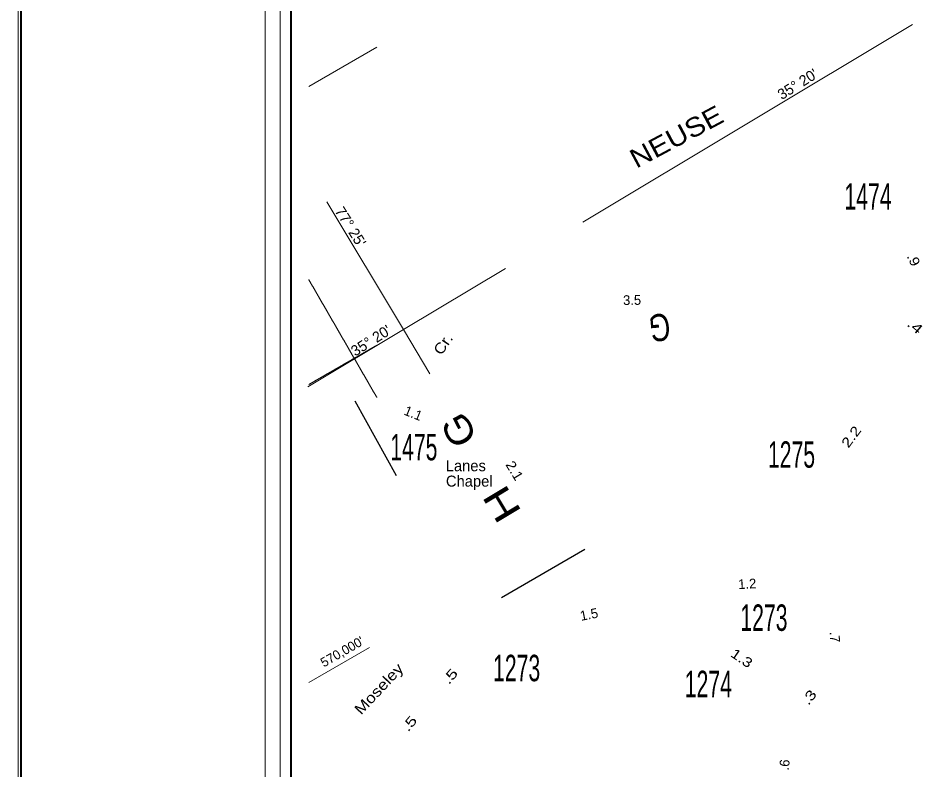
# Model space of a CAD drawing. Extents: x 743562 to 841408, y 123356 to 323356.
# Drawn here: x 743562 to 754288, y 152951 to 161828 of the extents above; entities that cross this region are included whole.
import ezdxf
from ezdxf.enums import TextEntityAlignment as Align

# ---------------------------------------------------------------- set-up
doc = ezdxf.new("R2010")
doc.units = 0
doc.header["$LTSCALE"] = 50
for name, color, linetype, lineweight in [('1', 7, 'Continuous', 25), ('20', 7, 'Continuous', 40), ('23', 7, 'Continuous', 25), ('31', 7, 'Continuous', 25), ('40', 7, 'Continuous', 13), ('56', 7, 'Continuous', 40), ('60', 7, 'Continuous', 13), ('61', 7, 'Continuous', 13)]:
    doc.layers.add(name, color=color, linetype=linetype, lineweight=lineweight)
doc.layers.add('57', color=7, linetype='Continuous')

msp = doc.modelspace()

# ---------------------------------------------------------------- linework, layer by layer
at = {"layer": '1', "lineweight": 13}
msp.add_lwpolyline([(840193.02, 123356.46), (743562.37, 123356.46), (743562.37, 179753.5), (840193.02, 179753.5)], close=True, dxfattribs=at)
at = {"layer": '20'}
for points in [[(743597.38, 179718.5), (840158.02, 179718.5), (840158.02, 123391.46), (743597.38, 123391.46)], [(746785.23, 178609.53), (839232.51, 178609.53), (839232.51, 124483.17), (746785.23, 124483.17)]]:
    msp.add_lwpolyline(points, close=True, dxfattribs=at)
at = {"layer": '20', "lineweight": 13}
msp.add_lwpolyline([(746476.04, 178935), (746476.04, 124173.89), (746654.59, 124352.57), (746654.59, 178740.17), (839363.12, 178740.17), (839363.12, 124352.57), (746654.59, 124352.57), (746476.04, 124173.89), (839541.7, 124173.89), (839541.7, 178935)], close=True, dxfattribs=at)
at = {"layer": '31'}
for p, q in [((747535.79, 157306.9), (748022.52, 156426.5)), ((749267.41, 154986.98), (750250.23, 155558.3))]:
    msp.add_line(p, q, dxfattribs=at)
at = {"layer": '60'}
msp.add_line((750227.92, 159419.42), (754120.2, 161752.41), dxfattribs=at)
for points in [[(748421.24, 157628.91), (748109.43, 158149.63), (747205.2, 159659.65)], [(746980.28, 157474.12), (748109.43, 158149.63), (749312.87, 158870.96)]]:
    msp.add_lwpolyline(points, dxfattribs=at)
at = {"layer": '61'}
for p, q in [((746992.02, 161020.5), (747796.52, 161484.98)), ((746992.02, 153981.45), (747707.46, 154394.51))]:
    msp.add_line(p, q, dxfattribs=at)
for points in [[(747004.52, 158719.53), (747002.52, 158723), (747000.52, 158726.46), (746998.52, 158729.92), (746996.52, 158733.39), (746994.52, 158736.85), (746992.02, 158741.18)], [(747202.52, 158376.59), (747200.52, 158380.05), (747198.52, 158383.51), (747196.52, 158386.98), (747194.52, 158390.44), (747192.52, 158393.91), (747190.52, 158397.37), (747188.52, 158400.83), (747186.52, 158404.3), (747184.52, 158407.76), (747182.52, 158411.23), (747180.52, 158414.69), (747178.52, 158418.16), (747176.52, 158421.62), (747174.52, 158425.08), (747172.52, 158428.55), (747170.52, 158432.01), (747168.52, 158435.48), (747166.52, 158438.94), (747164.52, 158442.4), (747162.52, 158445.87), (747160.52, 158449.33), (747158.52, 158452.8), (747156.52, 158456.26), (747154.52, 158459.72), (747152.52, 158463.19), (747150.52, 158466.65), (747148.52, 158470.12), (747146.52, 158473.58), (747144.52, 158477.04), (747142.52, 158480.51), (747140.52, 158483.97), (747138.52, 158487.44), (747136.52, 158490.9), (747134.52, 158494.37), (747132.52, 158497.83), (747130.52, 158501.29), (747128.52, 158504.76), (747126.52, 158508.22), (747124.52, 158511.69), (747122.52, 158515.15), (747120.52, 158518.61), (747118.52, 158522.08), (747116.52, 158525.54), (747114.52, 158529.01), (747112.52, 158532.47), (747110.52, 158535.93), (747108.52, 158539.4), (747106.52, 158542.86), (747104.52, 158546.33), (747102.52, 158549.79), (747100.52, 158553.26), (747098.52, 158556.72), (747096.52, 158560.18), (747094.52, 158563.65), (747092.52, 158567.11), (747090.52, 158570.58), (747088.52, 158574.04), (747086.52, 158577.5), (747084.52, 158580.97), (747082.52, 158584.43), (747080.52, 158587.9), (747078.52, 158591.36), (747076.52, 158594.82), (747074.52, 158598.29), (747072.52, 158601.75), (747070.52, 158605.22), (747068.52, 158608.68), (747066.52, 158612.14), (747064.52, 158615.61), (747062.52, 158619.07), (747060.52, 158622.54), (747058.52, 158626), (747056.52, 158629.47), (747054.52, 158632.93), (747052.52, 158636.39), (747050.52, 158639.86), (747048.52, 158643.32), (747046.52, 158646.79), (747044.52, 158650.25), (747042.52, 158653.71), (747040.52, 158657.18), (747038.52, 158660.64), (747036.52, 158664.11), (747034.52, 158667.57), (747032.52, 158671.03), (747030.52, 158674.5), (747028.52, 158677.96), (747026.52, 158681.43), (747024.52, 158684.89), (747022.52, 158688.35), (747020.52, 158691.82), (747018.52, 158695.28), (747016.52, 158698.75), (747014.52, 158702.21), (747012.52, 158705.68), (747010.52, 158709.14), (747008.52, 158712.6), (747006.52, 158716.07), (747004.52, 158719.53)], [(747400.52, 158033.64), (747398.52, 158037.1), (747396.52, 158040.57), (747394.52, 158044.03), (747392.52, 158047.5), (747390.52, 158050.96), (747388.52, 158054.42), (747386.52, 158057.89), (747384.52, 158061.35), (747382.52, 158064.82), (747380.52, 158068.28), (747378.52, 158071.74), (747376.52, 158075.21), (747374.52, 158078.67), (747372.52, 158082.14), (747370.52, 158085.6), (747368.52, 158089.07), (747366.52, 158092.53), (747364.52, 158095.99), (747362.52, 158099.46), (747360.52, 158102.92), (747358.52, 158106.39), (747356.52, 158109.85), (747354.52, 158113.31), (747352.52, 158116.78), (747350.52, 158120.24), (747348.52, 158123.71), (747346.52, 158127.17), (747344.52, 158130.63), (747342.52, 158134.1), (747340.52, 158137.56), (747338.52, 158141.03), (747336.52, 158144.49), (747334.52, 158147.96), (747332.52, 158151.42), (747330.52, 158154.88), (747328.52, 158158.35), (747326.52, 158161.81), (747324.52, 158165.28), (747322.52, 158168.74), (747320.52, 158172.2), (747318.52, 158175.67), (747316.52, 158179.13), (747314.52, 158182.6), (747312.52, 158186.06), (747310.52, 158189.52), (747308.52, 158192.99), (747306.52, 158196.45), (747304.52, 158199.92), (747302.52, 158203.38), (747300.52, 158206.85), (747298.52, 158210.31), (747296.52, 158213.77), (747294.52, 158217.24), (747292.52, 158220.7), (747290.52, 158224.17), (747288.52, 158227.63), (747286.52, 158231.09), (747284.52, 158234.56), (747282.52, 158238.02), (747280.52, 158241.49), (747278.52, 158244.95), (747276.52, 158248.41), (747274.52, 158251.88), (747272.52, 158255.34), (747270.52, 158258.81), (747268.52, 158262.27), (747266.52, 158265.73), (747264.52, 158269.2), (747262.52, 158272.66), (747260.52, 158276.13), (747258.52, 158279.59), (747256.52, 158283.06), (747254.52, 158286.52), (747252.52, 158289.98), (747250.52, 158293.45), (747248.52, 158296.91), (747246.52, 158300.38), (747244.52, 158303.84), (747242.52, 158307.3), (747240.52, 158310.77), (747238.52, 158314.23), (747236.52, 158317.7), (747234.52, 158321.16), (747232.52, 158324.62), (747230.52, 158328.09), (747228.52, 158331.55), (747226.52, 158335.02), (747224.52, 158338.48), (747222.52, 158341.95), (747220.52, 158345.41), (747218.52, 158348.87), (747216.52, 158352.34), (747214.52, 158355.8), (747212.52, 158359.27), (747210.52, 158362.73), (747208.52, 158366.19), (747206.52, 158369.66), (747204.52, 158373.12), (747202.52, 158376.59)], [(747598.52, 157690.69), (747596.52, 157694.16), (747594.52, 157697.62), (747592.52, 157701.09), (747590.52, 157704.55), (747588.52, 157708.01), (747586.52, 157711.48), (747584.52, 157714.94), (747582.52, 157718.41), (747580.52, 157721.87), (747578.52, 157725.33), (747576.52, 157728.8), (747574.52, 157732.26), (747572.52, 157735.73), (747570.52, 157739.19), (747568.52, 157742.66), (747566.52, 157746.12), (747564.52, 157749.58), (747562.52, 157753.05), (747560.52, 157756.51), (747558.52, 157759.98), (747556.52, 157763.44), (747554.52, 157766.9), (747552.52, 157770.37), (747550.52, 157773.83), (747548.52, 157777.3), (747546.52, 157780.76), (747544.52, 157784.22), (747542.52, 157787.69), (747540.52, 157791.15), (747538.52, 157794.62), (747536.52, 157798.08), (747534.52, 157801.54), (747532.52, 157805.01), (747530.52, 157808.47), (747528.52, 157811.94), (747526.52, 157815.4), (747524.52, 157818.87), (747522.52, 157822.33), (747520.52, 157825.79), (747518.52, 157829.26), (747516.52, 157832.72), (747514.52, 157836.19), (747512.52, 157839.65), (747510.52, 157843.11), (747508.52, 157846.58), (747506.52, 157850.04), (747504.52, 157853.51), (747502.52, 157856.97), (747500.52, 157860.43), (747498.52, 157863.9), (747496.52, 157867.36), (747494.52, 157870.83), (747492.52, 157874.29), (747490.52, 157877.76), (747488.52, 157881.22), (747486.52, 157884.68), (747484.52, 157888.15), (747482.52, 157891.61), (747480.52, 157895.08), (747478.52, 157898.54), (747476.52, 157902), (747474.52, 157905.47), (747472.52, 157908.93), (747470.52, 157912.4), (747468.52, 157915.86), (747466.52, 157919.32), (747464.52, 157922.79), (747462.52, 157926.25), (747460.52, 157929.72), (747458.52, 157933.18), (747456.52, 157936.65), (747454.52, 157940.11), (747452.52, 157943.57), (747450.52, 157947.04), (747448.52, 157950.5), (747446.52, 157953.97), (747444.52, 157957.43), (747442.52, 157960.89), (747440.52, 157964.36), (747438.52, 157967.82), (747436.52, 157971.29), (747434.52, 157974.75), (747432.52, 157978.21), (747430.52, 157981.68), (747428.52, 157985.14), (747426.52, 157988.61), (747424.52, 157992.07), (747422.52, 157995.53), (747420.52, 157999), (747418.52, 158002.46), (747416.52, 158005.93), (747414.52, 158009.39), (747412.52, 158012.86), (747410.52, 158016.32), (747408.52, 158019.78), (747406.52, 158023.25), (747404.52, 158026.71), (747402.52, 158030.18), (747400.52, 158033.64)], [(747506.44, 157797.97), (747508.17, 157798.97), (747509.91, 157799.97), (747511.64, 157800.97), (747513.37, 157801.97), (747515.1, 157802.97), (747516.83, 157803.97), (747518.57, 157804.97), (747520.3, 157805.97), (747522.03, 157806.97), (747523.76, 157807.97), (747525.49, 157808.97), (747527.23, 157809.97), (747528.96, 157810.97), (747530.69, 157811.97), (747532.42, 157812.97), (747534.15, 157813.97), (747535.89, 157814.97), (747537.62, 157815.97), (747539.35, 157816.97), (747541.08, 157817.97), (747542.81, 157818.97), (747544.55, 157819.97), (747546.28, 157820.97), (747548.01, 157821.97), (747549.74, 157822.97), (747551.47, 157823.97), (747553.21, 157824.97), (747554.94, 157825.97), (747556.67, 157826.97), (747558.4, 157827.97), (747560.13, 157828.97), (747561.87, 157829.97), (747563.6, 157830.97), (747565.33, 157831.97), (747567.06, 157832.97), (747568.79, 157833.97), (747570.53, 157834.97), (747572.26, 157835.97), (747573.99, 157836.97), (747575.72, 157837.97), (747577.46, 157838.97), (747579.19, 157839.97), (747580.92, 157840.97), (747582.65, 157841.97), (747584.38, 157842.97), (747586.12, 157843.97), (747587.85, 157844.97), (747589.58, 157845.97), (747591.31, 157846.97), (747593.04, 157847.97), (747594.78, 157848.97), (747596.51, 157849.97), (747598.24, 157850.97), (747599.97, 157851.97), (747601.7, 157852.97), (747603.44, 157853.97), (747605.17, 157854.97), (747606.9, 157855.97), (747608.63, 157856.97), (747610.36, 157857.97), (747612.1, 157858.97), (747613.83, 157859.97), (747615.56, 157860.97), (747617.29, 157861.97), (747619.02, 157862.97), (747620.76, 157863.97), (747622.49, 157864.97), (747624.22, 157865.97), (747625.95, 157866.97), (747627.68, 157867.97), (747629.42, 157868.97), (747631.15, 157869.97), (747632.88, 157870.97), (747634.61, 157871.97), (747636.34, 157872.97), (747638.08, 157873.97), (747639.81, 157874.97), (747641.54, 157875.97), (747643.27, 157876.97), (747645.01, 157877.97), (747646.74, 157878.97), (747648.47, 157879.97), (747650.2, 157880.97), (747651.93, 157881.97), (747653.67, 157882.97), (747655.4, 157883.97), (747657.13, 157884.97), (747658.86, 157885.97), (747660.59, 157886.97), (747662.33, 157887.97), (747664.06, 157888.97), (747665.79, 157889.97), (747667.52, 157890.97), (747669.25, 157891.97), (747670.99, 157892.97), (747672.72, 157893.97), (747674.45, 157894.97), (747676.18, 157895.97), (747677.91, 157896.97)], [(747677.91, 157896.97), (747679.65, 157897.97), (747681.38, 157898.97), (747683.11, 157899.97), (747684.84, 157900.97), (747686.57, 157901.97), (747688.31, 157902.97), (747690.04, 157903.97), (747691.77, 157904.97), (747693.5, 157905.97), (747695.23, 157906.97), (747696.97, 157907.97), (747698.7, 157908.97), (747700.43, 157909.97), (747702.16, 157910.97), (747703.89, 157911.97), (747705.63, 157912.97), (747707.36, 157913.97), (747709.09, 157914.97), (747710.82, 157915.97), (747712.56, 157916.97), (747714.29, 157917.97), (747716.02, 157918.97), (747717.75, 157919.97), (747719.48, 157920.97), (747721.22, 157921.97), (747722.95, 157922.97), (747724.68, 157923.97), (747726.41, 157924.97), (747728.14, 157925.97), (747729.88, 157926.97), (747731.61, 157927.97), (747733.34, 157928.97), (747735.07, 157929.97), (747736.8, 157930.97), (747738.54, 157931.97), (747740.27, 157932.97), (747742, 157933.97), (747743.73, 157934.97), (747745.46, 157935.97), (747747.2, 157936.97), (747748.93, 157937.97), (747750.66, 157938.97), (747752.39, 157939.97), (747754.12, 157940.97), (747755.86, 157941.97), (747757.59, 157942.97), (747759.32, 157943.97), (747761.05, 157944.97), (747762.78, 157945.97), (747764.52, 157946.97), (747766.25, 157947.97), (747767.98, 157948.97), (747769.71, 157949.97), (747771.44, 157950.97), (747773.18, 157951.97), (747774.91, 157952.97), (747776.64, 157953.97), (747778.37, 157954.97), (747780.1, 157955.97), (747781.84, 157956.97), (747783.57, 157957.97), (747785.3, 157958.97), (747787.03, 157959.97), (747788.77, 157960.97), (747790.5, 157961.97), (747792.23, 157962.97), (747793.96, 157963.97), (747796.52, 157965.45)], [(747334.97, 157698.97), (747336.7, 157699.97), (747338.43, 157700.97), (747340.16, 157701.97), (747341.9, 157702.97), (747343.63, 157703.97), (747345.36, 157704.97), (747347.09, 157705.97), (747348.82, 157706.97), (747350.56, 157707.97), (747352.29, 157708.97), (747354.02, 157709.97), (747355.75, 157710.97), (747357.48, 157711.97), (747359.22, 157712.97), (747360.95, 157713.97), (747362.68, 157714.97), (747364.41, 157715.97), (747366.14, 157716.97), (747367.88, 157717.97), (747369.61, 157718.97), (747371.34, 157719.97), (747373.07, 157720.97), (747374.81, 157721.97), (747376.54, 157722.97), (747378.27, 157723.97), (747380, 157724.97), (747381.73, 157725.97), (747383.47, 157726.97), (747385.2, 157727.97), (747386.93, 157728.97), (747388.66, 157729.97), (747390.39, 157730.97), (747392.13, 157731.97), (747393.86, 157732.97), (747395.59, 157733.97), (747397.32, 157734.97), (747399.05, 157735.97), (747400.79, 157736.97), (747402.52, 157737.97), (747404.25, 157738.97), (747405.98, 157739.97), (747407.71, 157740.97), (747409.45, 157741.97), (747411.18, 157742.97), (747412.91, 157743.97), (747414.64, 157744.97), (747416.37, 157745.97), (747418.11, 157746.97), (747419.84, 157747.97), (747421.57, 157748.97), (747423.3, 157749.97), (747425.03, 157750.97), (747426.77, 157751.97), (747428.5, 157752.97), (747430.23, 157753.97), (747431.96, 157754.97), (747433.69, 157755.97), (747435.43, 157756.97), (747437.16, 157757.97), (747438.89, 157758.97), (747440.62, 157759.97), (747442.35, 157760.97), (747444.09, 157761.97), (747445.82, 157762.97), (747447.55, 157763.97), (747449.28, 157764.97), (747451.02, 157765.97), (747452.75, 157766.97), (747454.48, 157767.97), (747456.21, 157768.97), (747457.94, 157769.97), (747459.68, 157770.97), (747461.41, 157771.97), (747463.14, 157772.97), (747464.87, 157773.97), (747466.6, 157774.97), (747468.34, 157775.97), (747470.07, 157776.97), (747471.8, 157777.97), (747473.53, 157778.97), (747475.26, 157779.97), (747477, 157780.97), (747478.73, 157781.97), (747480.46, 157782.97), (747482.19, 157783.97), (747483.92, 157784.97), (747485.66, 157785.97), (747487.39, 157786.97), (747489.12, 157787.97), (747490.85, 157788.97), (747492.58, 157789.97), (747494.32, 157790.97), (747496.05, 157791.97), (747497.78, 157792.97), (747499.51, 157793.97), (747501.24, 157794.97), (747502.98, 157795.97), (747504.71, 157796.97), (747506.44, 157797.97)], [(747163.49, 157599.97), (747165.23, 157600.97), (747166.96, 157601.97), (747168.69, 157602.97), (747170.42, 157603.97), (747172.16, 157604.97), (747173.89, 157605.97), (747175.62, 157606.97), (747177.35, 157607.97), (747179.08, 157608.97), (747180.82, 157609.97), (747182.55, 157610.97), (747184.28, 157611.97), (747186.01, 157612.97), (747187.74, 157613.97), (747189.48, 157614.97), (747191.21, 157615.97), (747192.94, 157616.97), (747194.67, 157617.97), (747196.4, 157618.97), (747198.14, 157619.97), (747199.87, 157620.97), (747201.6, 157621.97), (747203.33, 157622.97), (747205.06, 157623.97), (747206.8, 157624.97), (747208.53, 157625.97), (747210.26, 157626.97), (747211.99, 157627.97), (747213.72, 157628.97), (747215.46, 157629.97), (747217.19, 157630.97), (747218.92, 157631.97), (747220.65, 157632.97), (747222.38, 157633.97), (747224.12, 157634.97), (747225.85, 157635.97), (747227.58, 157636.97), (747229.31, 157637.97), (747231.04, 157638.97), (747232.78, 157639.97), (747234.51, 157640.97), (747236.24, 157641.97), (747237.97, 157642.97), (747239.71, 157643.97), (747241.44, 157644.97), (747243.17, 157645.97), (747244.9, 157646.97), (747246.63, 157647.97), (747248.37, 157648.97), (747250.1, 157649.97), (747251.83, 157650.97), (747253.56, 157651.97), (747255.29, 157652.97), (747257.03, 157653.97), (747258.76, 157654.97), (747260.49, 157655.97), (747262.22, 157656.97), (747263.95, 157657.97), (747265.69, 157658.97), (747267.42, 157659.97), (747269.15, 157660.97), (747270.88, 157661.97), (747272.61, 157662.97), (747274.35, 157663.97), (747276.08, 157664.97), (747277.81, 157665.97), (747279.54, 157666.97), (747281.27, 157667.97), (747283.01, 157668.97), (747284.74, 157669.97), (747286.47, 157670.97), (747288.2, 157671.97), (747289.93, 157672.97), (747291.67, 157673.97), (747293.4, 157674.97), (747295.13, 157675.97), (747296.86, 157676.97), (747298.59, 157677.97), (747300.33, 157678.97), (747302.06, 157679.97), (747303.79, 157680.97), (747305.52, 157681.97), (747307.26, 157682.97), (747308.99, 157683.97), (747310.72, 157684.97), (747312.45, 157685.97), (747314.18, 157686.97), (747315.92, 157687.97), (747317.65, 157688.97), (747319.38, 157689.97), (747321.11, 157690.97), (747322.84, 157691.97), (747324.58, 157692.97), (747326.31, 157693.97), (747328.04, 157694.97), (747329.77, 157695.97), (747331.5, 157696.97), (747333.24, 157697.97), (747334.97, 157698.97)], [(747796.52, 157347.75), (747794.52, 157351.21), (747792.52, 157354.68), (747790.52, 157358.14), (747788.52, 157361.6), (747786.52, 157365.07), (747784.52, 157368.53), (747782.52, 157372), (747780.52, 157375.46), (747778.52, 157378.92), (747776.52, 157382.39), (747774.52, 157385.85), (747772.52, 157389.32), (747770.52, 157392.78), (747768.52, 157396.25), (747766.52, 157399.71), (747764.52, 157403.17), (747762.52, 157406.64), (747760.52, 157410.1), (747758.52, 157413.57), (747756.52, 157417.03), (747754.52, 157420.49), (747752.52, 157423.96), (747750.52, 157427.42), (747748.52, 157430.89), (747746.52, 157434.35), (747744.52, 157437.81), (747742.52, 157441.28), (747740.52, 157444.74), (747738.52, 157448.21), (747736.52, 157451.67), (747734.52, 157455.14), (747732.52, 157458.6), (747730.52, 157462.06), (747728.52, 157465.53), (747726.52, 157468.99), (747724.52, 157472.46), (747722.52, 157475.92), (747720.52, 157479.38), (747718.52, 157482.85), (747716.52, 157486.31), (747714.52, 157489.78), (747712.52, 157493.24), (747710.52, 157496.7), (747708.52, 157500.17), (747706.52, 157503.63), (747704.52, 157507.1), (747702.52, 157510.56), (747700.52, 157514.02), (747698.52, 157517.49), (747696.52, 157520.95), (747694.52, 157524.42), (747692.52, 157527.88), (747690.52, 157531.35), (747688.52, 157534.81), (747686.52, 157538.27), (747684.52, 157541.74), (747682.52, 157545.2), (747680.52, 157548.67), (747678.52, 157552.13), (747676.52, 157555.59), (747674.52, 157559.06), (747672.52, 157562.52), (747670.52, 157565.99), (747668.52, 157569.45), (747666.52, 157572.91), (747664.52, 157576.38), (747662.52, 157579.84), (747660.52, 157583.31), (747658.52, 157586.77), (747656.52, 157590.23), (747654.52, 157593.7), (747652.52, 157597.16), (747650.52, 157600.63), (747648.52, 157604.09), (747646.52, 157607.56), (747644.52, 157611.02), (747642.52, 157614.48), (747640.52, 157617.95), (747638.52, 157621.41), (747636.52, 157624.88), (747634.52, 157628.34), (747632.52, 157631.8), (747630.52, 157635.27), (747628.52, 157638.73), (747626.52, 157642.2), (747624.52, 157645.66), (747622.52, 157649.12), (747620.52, 157652.59), (747618.52, 157656.05), (747616.52, 157659.52), (747614.52, 157662.98), (747612.52, 157666.45), (747610.52, 157669.91), (747608.52, 157673.37), (747606.52, 157676.84), (747604.52, 157680.3), (747602.52, 157683.77), (747600.52, 157687.23), (747598.52, 157690.69)], [(746992.02, 157500.97), (746993.75, 157501.97), (746995.49, 157502.97), (746997.22, 157503.97), (746998.95, 157504.97), (747000.68, 157505.97), (747002.41, 157506.97), (747004.15, 157507.97), (747005.88, 157508.97), (747007.61, 157509.97), (747009.34, 157510.97), (747011.07, 157511.97), (747012.81, 157512.97), (747014.54, 157513.97), (747016.27, 157514.97), (747018, 157515.97), (747019.73, 157516.97), (747021.47, 157517.97), (747023.2, 157518.97), (747024.93, 157519.97), (747026.66, 157520.97), (747028.39, 157521.97), (747030.13, 157522.97), (747031.86, 157523.97), (747033.59, 157524.97), (747035.32, 157525.97), (747037.06, 157526.97), (747038.79, 157527.97), (747040.52, 157528.97), (747042.25, 157529.97), (747043.98, 157530.97), (747045.72, 157531.97), (747047.45, 157532.97), (747049.18, 157533.97), (747050.91, 157534.97), (747052.64, 157535.97), (747054.38, 157536.97), (747056.11, 157537.97), (747057.84, 157538.97), (747059.57, 157539.97), (747061.3, 157540.97), (747063.04, 157541.97), (747064.77, 157542.97), (747066.5, 157543.97), (747068.23, 157544.97), (747069.96, 157545.97), (747071.7, 157546.97), (747073.43, 157547.97), (747075.16, 157548.97), (747076.89, 157549.97), (747078.62, 157550.97), (747080.36, 157551.97), (747082.09, 157552.97), (747083.82, 157553.97), (747085.55, 157554.97), (747087.28, 157555.97), (747089.02, 157556.97), (747090.75, 157557.97), (747092.48, 157558.97), (747094.21, 157559.97), (747095.94, 157560.97), (747097.68, 157561.97), (747099.41, 157562.97), (747101.14, 157563.97), (747102.87, 157564.97), (747104.6, 157565.97), (747106.34, 157566.97), (747108.07, 157567.97), (747109.8, 157568.97), (747111.53, 157569.97), (747113.27, 157570.97), (747115, 157571.97), (747116.73, 157572.97), (747118.46, 157573.97), (747120.19, 157574.97), (747121.93, 157575.97), (747123.66, 157576.97), (747125.39, 157577.97), (747127.12, 157578.97), (747128.85, 157579.97), (747130.59, 157580.97), (747132.32, 157581.97), (747134.05, 157582.97), (747135.78, 157583.97), (747137.51, 157584.97), (747139.25, 157585.97), (747140.98, 157586.97), (747142.71, 157587.97), (747144.44, 157588.97), (747146.17, 157589.97), (747147.91, 157590.97), (747149.64, 157591.97), (747151.37, 157592.97), (747153.1, 157593.97), (747154.83, 157594.97), (747156.57, 157595.97), (747158.3, 157596.97), (747160.03, 157597.97), (747161.76, 157598.97), (747163.49, 157599.97)]]:
    msp.add_lwpolyline(points, dxfattribs=at)

# ---------------------------------------------------------------- texts
at = {"layer": '23', "width": 0.6}
for s, p in [('1474', (753594.11, 159567.18)), ('1475', (748232.47, 156605.63)), ('1275', (752690.64, 156518.66)), ('1273', (752364.88, 154592.45)), ('1273', (749445.97, 153997.78)), ('1274', (751709.33, 153809.26))]:
    msp.add_text(s, height=312, dxfattribs=at).set_placement(p, align=Align.CENTER)
at = {"layer": '40'}
for s, rotation, width, p in [('.9', 295.918, 1.15, (754080.74, 158950)), ('.4', 319.645, 1.4, (754112.66, 158144.78)), ('2.2', 53.225, 1.25, (753442.07, 156850.9)), ('2.1', 301.322, 1.1, (749371.96, 156455.02)), ('1.3', 325.692, 1.25, (752071.24, 154222.3)), ('.5', 49.24, 1.4, (748704.29, 154018.36)), ('.3', 51.906, 1.35, (752943.56, 153772.39)), ('.5', 49.77, 1.4, (748223.47, 153460.85))]:
    msp.add_text(s, height=115, rotation=rotation, dxfattribs=dict(at, width=width)).set_placement(p, align=Align.CENTER)
for s, rotation, p in [('3.5', 0.862, (750809.86, 158441.6)), ('1.1', 338.256, (748205.06, 157109.31)), ('1.2', 2.906, (752170.91, 155090.68)), ('1.5', 11.122, (750311.73, 154730.66)), ('.7', 273.992, (753145.64, 154514.94)), ('.6', 84.228, (752664.14, 153004.66))]:
    msp.add_text(s, height=115, rotation=rotation, dxfattribs=at).set_placement(p, align=Align.CENTER)
at = {"layer": '56'}
for s, rotation, width, p in [('G', 185, 0.75, (751120.44, 158333.85)), ('G', 117, 1.15, (748904.5, 157035.82)), ('H', 121, 1.3, (749408.73, 156170.57))]:
    msp.add_text(s, height=320, rotation=rotation, dxfattribs=dict(at, width=width)).set_placement(p, align=Align.CENTER)
for s, p in [('Lanes', (748846.19, 156477.45)), ('Chapel', (748887.07, 156295.77))]:
    msp.add_text(s, height=130, dxfattribs=at).set_placement(p, align=Align.CENTER)
at = {"layer": '57'}
for s, height, rotation, width, p in [('NEUSE', 225, 28.121, 1.15, (751385.03, 160329.49)), ('Cr.', 125, 56.001, 1.15, (748630.56, 157944.16)), ('Moseley', 125, 46.907, 1.2, (747865.02, 153865.49))]:
    msp.add_text(s, height=height, rotation=rotation, dxfattribs=dict(at, width=width)).set_placement(p, align=Align.CENTER)
at = {"layer": '60'}
for s, rotation, p in [("35° 20'", 32.134, (752576.37, 160858.76)), ("77° 25'", 302.338, (747294.75, 159549.71)), ("35° 20'", 32.481, (747541.2, 157829.36))]:
    msp.add_text(s, height=125, rotation=rotation, dxfattribs=at).set_placement(p)
at = {"layer": '61'}
msp.add_text("570,000'", height=110, rotation=30, dxfattribs=at).set_placement((747413.75, 154299.19), align=Align.CENTER)

doc.saveas('drawing.dxf')
